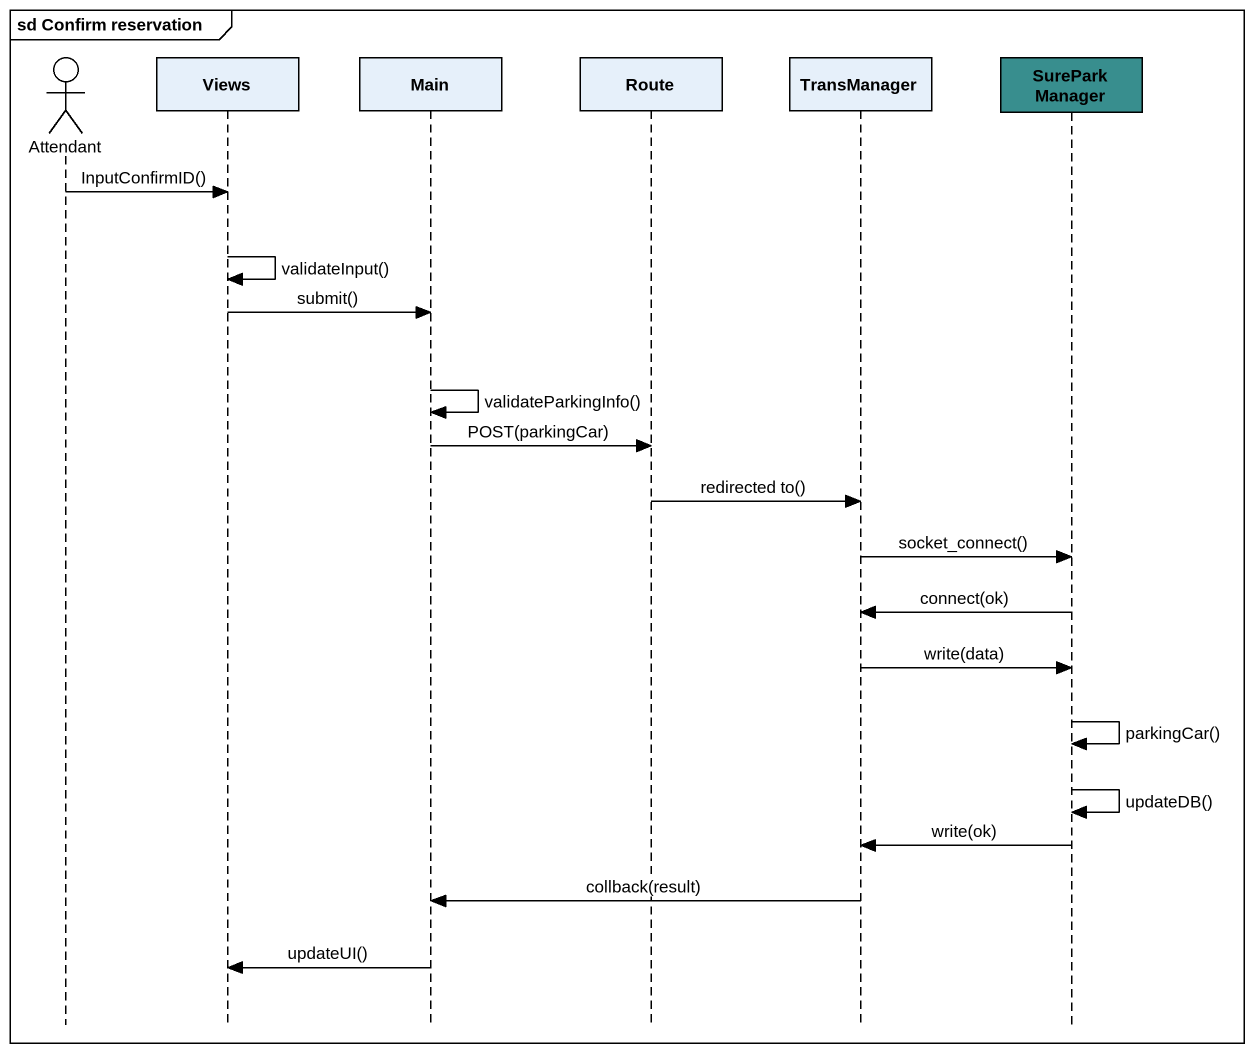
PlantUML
@startuml
mainframe sd Confirm reservation
hide footbox
actor Attendant
participant Views
participant Main
participant Route
participant TransManager
participant "SurePark Manager" as SurePark_Manager #388E8E

Attendant -> Views : InputConfirmID()
Views -> Views : validateInput()
Views -> Main : submit()
Main -> Main : validateParkingInfo()
Main -> Route : POST(parkingCar)
Route -> TransManager : redirected to()
TransManager -> SurePark_Manager : socket_connect()
SurePark_Manager -> TransManager : connect(ok)
TransManager -> SurePark_Manager : write(data)
SurePark_Manager -> SurePark_Manager : parkingCar()
SurePark_Manager -> SurePark_Manager : updateDB()
SurePark_Manager -> TransManager : write(ok)
TransManager -> Main : collback(result)
Main -> Views : updateUI()
@enduml
